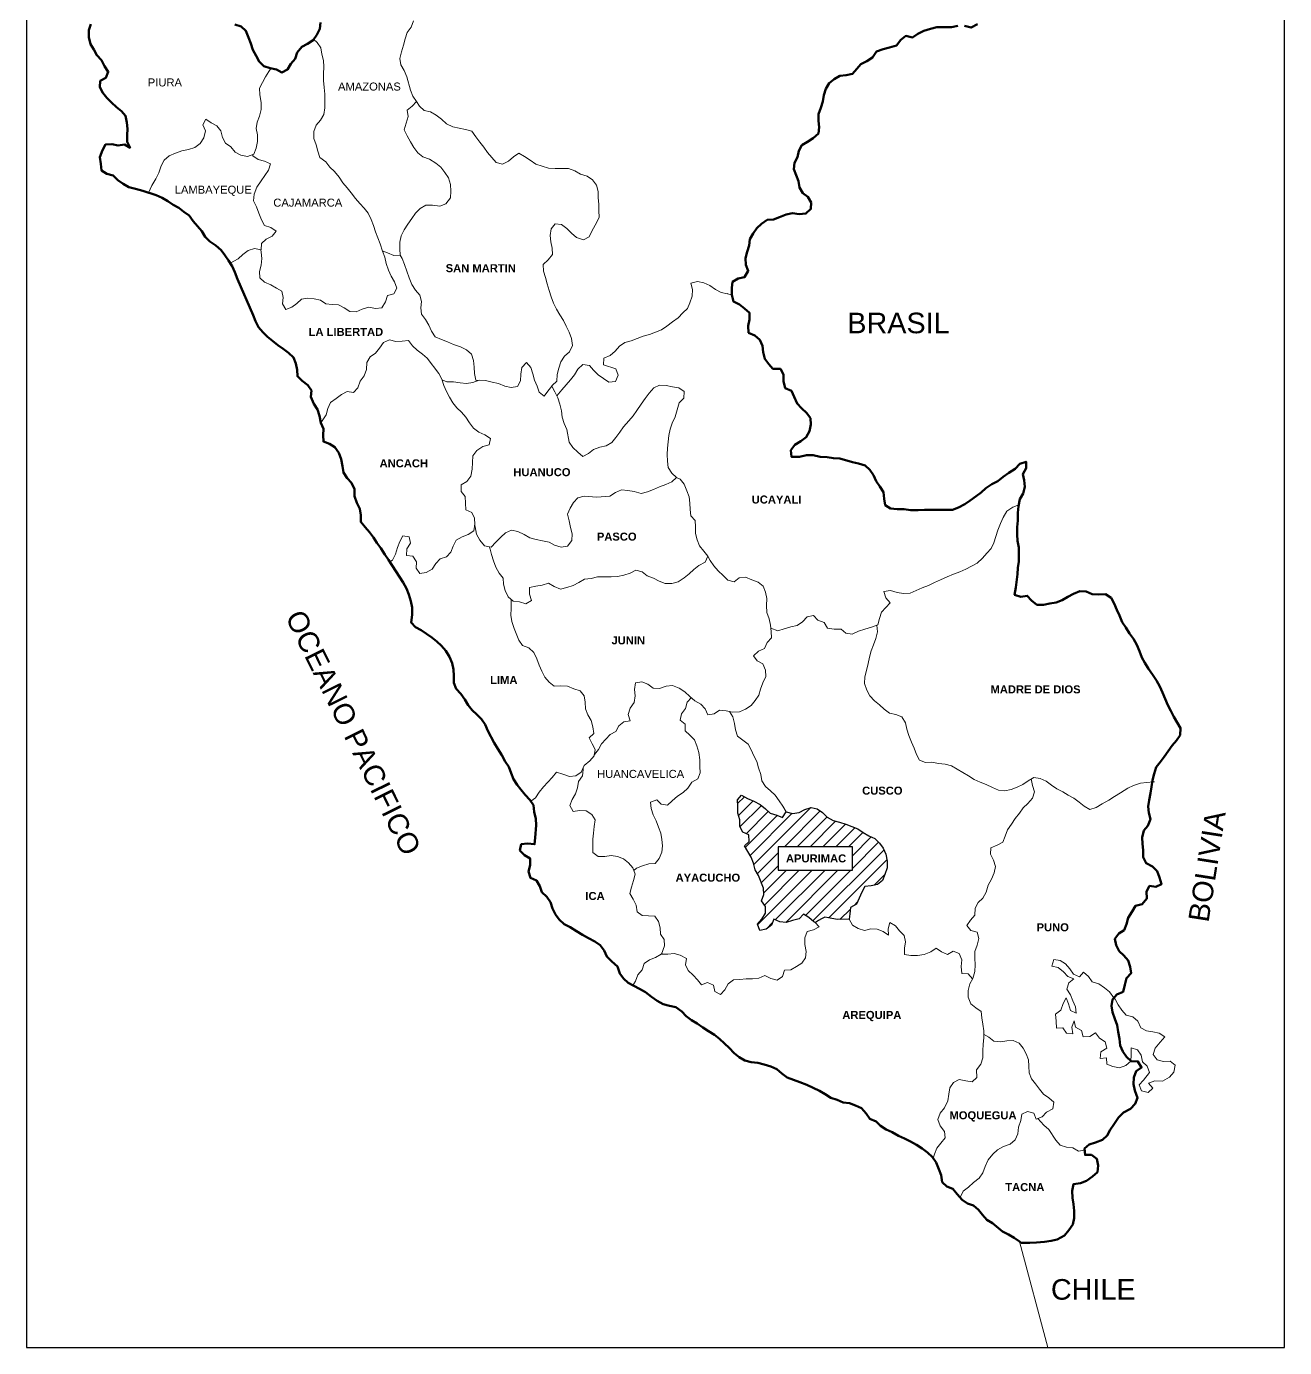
# Model space of a CAD drawing. Header units: metres. Extents: x 772934 to 773467, y 8442002 to 8442594.
# Drawn here: x 773276.12 to 773296.81, y 8442390.11 to 8442411.84 of the extents above; entities that cross this region are included whole.
import ezdxf

# ---------------------------------------------------------------- set-up
doc = ezdxf.new("R2010")
doc.units = ezdxf.units.M
for name, color, linetype, lineweight in [('COORDENADAS', 251, 'Continuous', 13), ('Marco', 124, 'Continuous', 20), ('Red vías Vecinales', 106, 'Continuous', 40), ('Ríos', 4, 'Continuous', 5)]:
    doc.layers.add(name, color=color, linetype=linetype, lineweight=lineweight)
doc.layers.add('Texto vias Nacionales', color=160, linetype='Continuous')
doc.styles.get("Standard").update_dxf_attribs({"font": 'simplex.shx'})

msp = doc.modelspace()

# ---------------------------------------------------------------- hatches: boundary and pattern name
at = {"true_color": 0xe60000}
h = msp.add_hatch(dxfattribs=at)
h.set_pattern_fill('LINE', color=1, scale=0.047025, angle=45, style=0)
h.set_pattern_definition([(45, (67970.81356, 446398.0568), (-0.1055741360233, 0.1055741360233), [])])
h.paths.add_polyline_path([(773289.65, 8442397.157), (773289.456, 8442397.15), (773289.314, 8442397.179), (773289.249, 8442397.189), (773289.197, 8442397.161), (773289.15, 8442397.135), (773289.117, 8442397.113), (773289.094, 8442397.104), (773289.068, 8442397.114), (773288.991, 8442397.185), (773288.899, 8442397.241), (773288.827, 8442397.164), (773288.717, 8442397.138), (773288.613, 8442397.105), (773288.509, 8442397.112), (773288.411, 8442397.156), (773288.372, 8442397.058), (773288.284, 8442396.993), (773288.18, 8442396.971), (773288.142, 8442397.075), (773288.214, 8442397.157), (773288.275, 8442397.255), (773288.276, 8442397.365), (773288.21, 8442397.458), (773288.249, 8442397.562), (773288.244, 8442397.666), (773288.158, 8442397.874), (773288.104, 8442397.968), (773288.077, 8442398.077), (773288.04, 8442398.176), (773287.931, 8442398.363), (773288.008, 8442398.433), (773288.003, 8442398.543), (773287.905, 8442398.587), (773287.851, 8442398.681), (773287.852, 8442398.79), (773287.82, 8442398.9), (773287.82, 8442399.015), (773287.815, 8442399.119), (773287.881, 8442399.2), (773287.98, 8442399.14), (773288.083, 8442399.101), (773288.187, 8442399.045), (773288.274, 8442398.974), (773288.35, 8442398.902), (773288.46, 8442398.869), (773288.558, 8442398.83), (773288.613, 8442398.922), (773288.717, 8442398.894), (773288.827, 8442398.91), (773288.92, 8442398.964), (773289.024, 8442398.997), (773289.128, 8442398.974), (773289.215, 8442398.913), (773289.291, 8442398.836), (773289.389, 8442398.781), (773289.493, 8442398.753), (773289.597, 8442398.72), (773289.794, 8442398.642), (773289.881, 8442398.581), (773289.973, 8442398.531), (773290.072, 8442398.487), (773290.148, 8442398.41), (773290.213, 8442398.327), (773290.256, 8442398.229), (773290.277, 8442398.113), (773290.277, 8442398.004), (773290.238, 8442397.895), (773290.199, 8442397.791), (773290.116, 8442397.726), (773290.012, 8442397.705), (773289.908, 8442397.694), (773289.859, 8442397.602), (773289.77, 8442397.405), (773289.676, 8442397.351), (773289.665, 8442397.247)])
h.paths.add_polyline_path([(773288.483, 8442397.962), (773289.704, 8442397.962), (773289.704, 8442398.35), (773288.483, 8442398.35)], flags=16)

# ---------------------------------------------------------------- linework, layer by layer
at = {"color": 1, "lineweight": 30, "true_color": 0xe60000}
msp.add_lwpolyline([(773289.65, 8442397.157), (773289.65, 8442397.157), (773289.456, 8442397.15), (773289.314, 8442397.179), (773289.249, 8442397.189), (773289.197, 8442397.161), (773289.15, 8442397.135), (773289.117, 8442397.113), (773289.094, 8442397.104), (773289.094, 8442397.104), (773289.068, 8442397.114), (773288.991, 8442397.185), (773288.899, 8442397.241), (773288.827, 8442397.164), (773288.717, 8442397.138), (773288.613, 8442397.105), (773288.509, 8442397.112), (773288.411, 8442397.156), (773288.372, 8442397.058), (773288.284, 8442396.993), (773288.18, 8442396.971), (773288.142, 8442397.075), (773288.214, 8442397.157), (773288.275, 8442397.255), (773288.276, 8442397.365), (773288.21, 8442397.458), (773288.249, 8442397.562), (773288.244, 8442397.666), (773288.158, 8442397.874), (773288.104, 8442397.968), (773288.077, 8442398.077), (773288.04, 8442398.176), (773287.931, 8442398.363), (773288.008, 8442398.433), (773288.003, 8442398.543), (773287.905, 8442398.587), (773287.851, 8442398.681), (773287.852, 8442398.79), (773287.82, 8442398.9), (773287.82, 8442399.015), (773287.815, 8442399.119), (773287.881, 8442399.2), (773287.98, 8442399.14), (773288.083, 8442399.101), (773288.187, 8442399.045), (773288.274, 8442398.974), (773288.35, 8442398.902), (773288.46, 8442398.869), (773288.558, 8442398.83), (773288.613, 8442398.922), (773288.717, 8442398.894), (773288.827, 8442398.91), (773288.92, 8442398.964), (773289.024, 8442398.997), (773289.128, 8442398.974), (773289.215, 8442398.913), (773289.291, 8442398.836), (773289.389, 8442398.781), (773289.493, 8442398.753), (773289.597, 8442398.72), (773289.794, 8442398.642), (773289.881, 8442398.581), (773289.973, 8442398.531), (773290.072, 8442398.487), (773290.148, 8442398.41), (773290.213, 8442398.327), (773290.256, 8442398.229), (773290.277, 8442398.113), (773290.277, 8442398.004), (773290.238, 8442397.895), (773290.199, 8442397.791), (773290.116, 8442397.726), (773290.012, 8442397.705), (773289.908, 8442397.694), (773289.859, 8442397.602), (773289.77, 8442397.405), (773289.676, 8442397.351), (773289.665, 8442397.247)], close=True, dxfattribs=at)
at = {"layer": 'COORDENADAS', "color": 7}
for p, q in [((773280.132, 8442411.133), (773280.148, 8442411.151)), ((773282.586, 8442410.533), (773282.537, 8442410.609)), ((773287.651, 8442407.443), (773287.722, 8442407.43)), ((773286.873, 8442404.394), (773286.813, 8442404.422)), ((773283.746, 8442403.247), (773283.733, 8442403.286)), ((773287.363, 8442403.056), (773287.325, 8442403.127)), ((773289.094, 8442397.104), (773289.16, 8442397.031)), ((773289.65, 8442397.157), (773289.708, 8442397.061)), ((773286.575, 8442396.603), (773286.558, 8442396.581)), ((773286.112, 8442396.092), (773286.094, 8442396.068)), ((773291.053, 8442393.293), (773291.032, 8442393.226))]:
    msp.add_line(p, q, dxfattribs=at)
at = {"layer": 'COORDENADAS', "color": 7, "lineweight": 50}
for p, q in [((773292.496, 8442391.834), (773292.479, 8442391.834)), ((773292.533, 8442391.834), (773292.496, 8442391.834))]:
    msp.add_line(p, q, dxfattribs=at)
for points in [[(773277.181, 8442411.884), (773277.148, 8442411.78), (773277.147, 8442411.665), (773277.174, 8442411.555), (773277.228, 8442411.462), (773277.277, 8442411.369), (773277.353, 8442411.291), (773277.407, 8442411.193), (773277.467, 8442411.099), (773277.428, 8442411.001), (773277.335, 8442410.947), (773277.329, 8442410.843), (773277.377, 8442410.75), (773277.442, 8442410.667), (773277.519, 8442410.59), (773277.6, 8442410.518), (773277.682, 8442410.452), (773277.753, 8442410.375), (773277.774, 8442410.266), (773277.784, 8442410.162), (773277.778, 8442410.058), (773277.777, 8442409.948), (773277.826, 8442409.849), (773277.733, 8442409.899), (773277.629, 8442409.883), (773277.525, 8442409.906), (773277.421, 8442409.901), (773277.372, 8442409.808), (773277.327, 8442409.694), (773277.343, 8442409.584), (773277.353, 8442409.475), (773277.446, 8442409.419), (773277.55, 8442409.391), (773277.626, 8442409.314), (773277.713, 8442409.254), (773277.806, 8442409.198), (773277.915, 8442409.17), (773278.035, 8442409.137), (773278.254, 8442409.07), (773278.352, 8442409.025), (773278.445, 8442408.97), (773278.537, 8442408.909), (773278.63, 8442408.86), (773278.712, 8442408.793), (773278.799, 8442408.733), (773278.864, 8442408.639), (773279.005, 8442408.474), (773279.06, 8442408.381), (773279.136, 8442408.304), (773279.234, 8442408.238), (773279.321, 8442408.166), (773279.386, 8442408.083), (773279.446, 8442407.996), (773279.506, 8442407.902), (773279.549, 8442407.803), (773279.592, 8442407.688), (773279.851, 8442407.096), (773279.889, 8442406.997), (773279.937, 8442406.898), (773280.008, 8442406.816), (773280.084, 8442406.739), (773280.166, 8442406.672), (773280.253, 8442406.601), (773280.346, 8442406.54), (773280.433, 8442406.474), (773280.514, 8442406.397), (773280.552, 8442406.298), (773280.573, 8442406.194), (773280.578, 8442406.09), (773280.654, 8442406.013), (773280.747, 8442405.941), (773280.807, 8442405.853), (773280.801, 8442405.749), (773280.849, 8442405.634), (773280.909, 8442405.541), (773280.941, 8442405.436), (773280.962, 8442405.321), (773281.005, 8442405.223), (773280.999, 8442405.119), (773281.004, 8442405.015), (773281.103, 8442404.976), (773281.195, 8442404.921), (773281.26, 8442404.827), (773281.298, 8442404.723), (773281.319, 8442404.608), (773281.335, 8442404.504), (773281.395, 8442404.41), (773281.465, 8442404.333), (773281.514, 8442404.229), (773281.519, 8442404.114), (773281.556, 8442404.004), (773281.605, 8442403.906), (773281.621, 8442403.802), (773281.62, 8442403.692), (773281.691, 8442403.604), (773281.762, 8442403.522), (773281.827, 8442403.434), (773281.886, 8442403.346), (773281.952, 8442403.263), (773282.017, 8442403.159), (773282.076, 8442403.071), (773282.315, 8442402.698), (773282.374, 8442402.599), (773282.412, 8442402.5), (773282.444, 8442402.39), (773282.466, 8442402.286), (773282.465, 8442402.166), (773282.448, 8442402.04), (773282.518, 8442401.963), (773282.611, 8442401.913), (773282.786, 8442401.792), (773282.873, 8442401.726), (773282.949, 8442401.654), (773283.02, 8442401.571), (773283.079, 8442401.473), (773283.122, 8442401.368), (773283.144, 8442401.264), (773283.148, 8442401.16), (773283.148, 8442401.045), (773283.191, 8442400.947), (773283.267, 8442400.864), (773283.332, 8442400.771), (773283.386, 8442400.677), (773283.452, 8442400.595), (773283.528, 8442400.523), (773283.604, 8442400.446), (773283.664, 8442400.358), (773283.707, 8442400.254), (773283.815, 8442400.056), (773283.875, 8442399.957), (773283.94, 8442399.853), (773283.994, 8442399.754), (773284.053, 8442399.661), (773284.091, 8442399.557), (773284.129, 8442399.458), (773284.189, 8442399.37), (773284.254, 8442399.288), (773284.324, 8442399.205), (773284.401, 8442399.123), (773284.46, 8442399.035), (773284.47, 8442398.925), (773284.497, 8442398.81), (773284.502, 8442398.706), (773284.49, 8442398.498), (773284.478, 8442398.389), (773284.363, 8442398.4), (773284.259, 8442398.39), (773284.237, 8442398.286), (773284.313, 8442398.209), (773284.406, 8442398.154), (773284.405, 8442398.044), (773284.377, 8442397.941), (773284.409, 8442397.836), (773284.508, 8442397.792), (773284.562, 8442397.699), (773284.599, 8442397.6), (773284.681, 8442397.523), (773284.741, 8442397.435), (773284.773, 8442397.331), (773284.822, 8442397.237), (773284.881, 8442397.15), (773284.963, 8442397.078), (773285.061, 8442397.028), (773285.165, 8442396.962), (773285.268, 8442396.901), (773285.367, 8442396.846), (773285.47, 8442396.79), (773285.557, 8442396.73), (773285.623, 8442396.642), (773285.666, 8442396.543), (773285.747, 8442396.46), (773285.84, 8442396.378), (773285.878, 8442396.263), (773285.943, 8442396.18), (773286.019, 8442396.108), (773286.204, 8442396.009), (773286.303, 8442395.954), (773286.401, 8442395.882), (773286.493, 8442395.816), (773286.591, 8442395.76), (773286.695, 8442395.732), (773286.799, 8442395.71), (773286.897, 8442395.638), (773286.973, 8442395.561), (773287.06, 8442395.495), (773287.153, 8442395.44), (773287.246, 8442395.373), (773287.339, 8442395.313), (773287.437, 8442395.257), (773287.518, 8442395.191), (773287.6, 8442395.114), (773287.676, 8442395.042), (773287.763, 8442394.954), (773287.845, 8442394.888), (773287.938, 8442394.833), (773288.041, 8442394.805), (773288.151, 8442394.793), (773288.255, 8442394.765), (773288.364, 8442394.732), (773288.462, 8442394.688), (773288.544, 8442394.616), (773288.631, 8442394.555), (773288.838, 8442394.477), (773288.953, 8442394.433), (773289.062, 8442394.383), (773289.166, 8442394.333), (773289.259, 8442394.278), (773289.351, 8442394.217), (773289.455, 8442394.184), (773289.553, 8442394.139), (773289.657, 8442394.133), (773289.756, 8442394.094), (773289.854, 8442394.05), (773289.93, 8442393.962), (773289.99, 8442393.874), (773290.093, 8442393.83), (773290.169, 8442393.758), (773290.262, 8442393.697), (773290.36, 8442393.653), (773290.464, 8442393.592), (773290.562, 8442393.548), (773290.66, 8442393.498), (773290.759, 8442393.443), (773290.851, 8442393.387), (773290.939, 8442393.321), (773291.02, 8442393.244), (773291.08, 8442393.156), (773291.128, 8442393.046), (773291.166, 8442392.948), (773291.182, 8442392.833), (773291.258, 8442392.761), (773291.356, 8442392.722), (773291.427, 8442392.634), (773291.509, 8442392.541), (773291.596, 8442392.48), (773291.699, 8442392.446), (773291.781, 8442392.375), (773291.846, 8442392.292), (773291.917, 8442392.21), (773292.01, 8442392.155), (773292.173, 8442392.022), (773292.271, 8442391.972), (773292.364, 8442391.917), (773292.451, 8442391.856), (773292.479, 8442391.834)], [(773279.551, 8442411.875), (773279.655, 8442411.841), (773279.731, 8442411.77), (773279.774, 8442411.66), (773279.812, 8442411.561), (773279.844, 8442411.457), (773279.898, 8442411.358), (773279.947, 8442411.265), (773280.023, 8442411.188), (773280.127, 8442411.155), (773280.231, 8442411.138), (773280.323, 8442411.088), (773280.417, 8442411.136), (773280.472, 8442411.229), (773280.538, 8442411.311), (773280.572, 8442411.415), (773280.649, 8442411.507), (773280.742, 8442411.556), (773280.836, 8442411.616), (773280.896, 8442411.708), (773280.946, 8442411.806), (773280.958, 8442411.91)], [(773291.437, 8442411.854), (773291.333, 8442411.832), (773291.092, 8442411.834), (773290.988, 8442411.807), (773290.878, 8442411.769), (773290.78, 8442411.721), (773290.692, 8442411.661), (773290.582, 8442411.689), (773290.5, 8442411.624), (773290.428, 8442411.531), (773290.313, 8442411.499), (773290.209, 8442411.472), (773290.099, 8442411.429), (773290.033, 8442411.331), (773289.94, 8442411.271), (773289.846, 8442411.223), (773289.775, 8442411.147), (773289.709, 8442411.065), (773289.605, 8442411.044), (773289.5, 8442411.033), (773289.407, 8442410.979), (773289.325, 8442410.908), (773289.269, 8442410.816), (773289.236, 8442410.712), (773289.219, 8442410.608), (773289.185, 8442410.504), (773289.146, 8442410.401), (773289.146, 8442410.291), (773289.156, 8442410.187), (773289.145, 8442410.083), (773289.062, 8442410.007), (773288.969, 8442409.947), (773288.875, 8442409.893), (773288.826, 8442409.8), (773288.803, 8442409.691), (773288.753, 8442409.598), (773288.742, 8442409.494), (773288.817, 8442409.297), (773288.833, 8442409.193), (773288.887, 8442409.1), (773288.974, 8442409.039), (773289.028, 8442408.946), (773289.022, 8442408.842), (773288.94, 8442408.765), (773288.83, 8442408.755), (773288.721, 8442408.772), (773288.617, 8442408.751), (773288.507, 8442408.708), (773288.408, 8442408.67), (773288.304, 8442408.66), (773288.211, 8442408.595), (773288.134, 8442408.524), (773288.073, 8442408.437), (773288.018, 8442408.344), (773288.006, 8442408.24), (773287.973, 8442408.136), (773287.945, 8442408.033), (773287.955, 8442407.923), (773287.993, 8442407.824), (773287.932, 8442407.721), (773287.828, 8442407.699), (773287.735, 8442407.645), (773287.723, 8442407.541), (773287.722, 8442407.426), (773287.749, 8442407.317), (773287.847, 8442407.272), (773287.929, 8442407.201), (773288.011, 8442407.135), (773288.01, 8442407.025), (773287.988, 8442406.916), (773287.998, 8442406.806), (773288.101, 8442406.757), (773288.183, 8442406.69), (773288.226, 8442406.592), (773288.237, 8442406.488), (773288.263, 8442406.373), (773288.329, 8442406.29), (773288.399, 8442406.213), (773288.52, 8442406.212), (773288.574, 8442406.119), (773288.573, 8442406.01), (773288.6, 8442405.894), (773288.704, 8442405.85), (773288.747, 8442405.751), (773288.795, 8442405.642), (773288.866, 8442405.564), (773288.953, 8442405.482), (773289.018, 8442405.399), (773289.023, 8442405.295), (773289.001, 8442405.186), (773288.945, 8442405.088), (773288.857, 8442405.023), (773288.758, 8442404.963), (773288.692, 8442404.871), (773288.703, 8442404.766), (773288.834, 8442404.766), (773288.949, 8442404.792), (773289.058, 8442404.792), (773289.173, 8442404.764), (773289.288, 8442404.758), (773289.392, 8442404.74), (773289.496, 8442404.734), (773289.704, 8442404.678), (773289.807, 8442404.656), (773289.917, 8442404.622), (773289.993, 8442404.551), (773290.052, 8442404.463), (773290.096, 8442404.364), (773290.155, 8442404.276), (773290.215, 8442404.183), (773290.225, 8442404.073), (773290.241, 8442403.969), (773290.334, 8442403.914), (773290.443, 8442403.902), (773290.558, 8442403.902), (773290.662, 8442403.885), (773290.788, 8442403.884), (773290.892, 8442403.889), (773291.023, 8442403.894), (773291.352, 8442403.892), (773291.45, 8442403.929), (773291.555, 8442403.983), (773291.643, 8442404.043), (773291.741, 8442404.114), (773291.824, 8442404.179), (773291.901, 8442404.249), (773292, 8442404.315), (773292.099, 8442404.363), (773292.187, 8442404.434), (773292.275, 8442404.499), (773292.379, 8442404.564), (773292.456, 8442404.651), (773292.56, 8442404.683), (773292.565, 8442404.579), (773292.51, 8442404.481), (773292.531, 8442404.377), (773292.541, 8442404.268), (773292.513, 8442404.158), (773292.458, 8442404.066), (773292.435, 8442403.951), (773292.424, 8442403.841), (773292.423, 8442403.716), (773292.417, 8442403.606), (773292.416, 8442403.486), (773292.421, 8442403.382), (773292.442, 8442403.272), (773292.441, 8442403.042), (773292.424, 8442402.938), (773292.418, 8442402.834), (773292.395, 8442402.616), (773292.372, 8442402.495), (773292.476, 8442402.462), (773292.58, 8442402.478), (773292.651, 8442402.401), (773292.738, 8442402.329), (773292.847, 8442402.328), (773292.951, 8442402.35), (773293.055, 8442402.366), (773293.154, 8442402.403), (773293.248, 8442402.463), (773293.341, 8442402.512), (773293.445, 8442402.555), (773293.549, 8442402.549), (773293.647, 8442402.504), (773293.757, 8442402.498), (773293.866, 8442402.503), (773293.959, 8442402.442), (773294.008, 8442402.349), (773294.051, 8442402.245), (773294.099, 8442402.151), (773294.142, 8442402.042), (773294.202, 8442401.954), (773294.262, 8442401.855), (773294.327, 8442401.767), (773294.381, 8442401.668), (773294.424, 8442401.569), (773294.467, 8442401.465), (773294.516, 8442401.372), (773294.576, 8442401.278), (773294.641, 8442401.18), (773294.706, 8442401.086), (773294.76, 8442400.987), (773294.803, 8442400.889), (773294.846, 8442400.784), (773294.895, 8442400.68), (773294.944, 8442400.587), (773294.992, 8442400.488), (773295.101, 8442400.301), (773295.095, 8442400.186), (773295.034, 8442400.099), (773294.962, 8442400.012), (773294.83, 8442399.827), (773294.769, 8442399.74), (773294.703, 8442399.658), (773294.669, 8442399.549), (773294.641, 8442399.445), (773294.624, 8442399.335), (773294.607, 8442399.232), (773294.585, 8442399.117), (773294.568, 8442399.013), (773294.578, 8442398.909), (773294.605, 8442398.805), (773294.566, 8442398.695), (773294.5, 8442398.614), (773294.472, 8442398.499), (773294.477, 8442398.395), (773294.487, 8442398.291), (773294.486, 8442398.176), (773294.535, 8442398.077), (773294.639, 8442398.022), (773294.715, 8442397.945), (773294.758, 8442397.841), (773294.79, 8442397.736), (773294.697, 8442397.688), (773294.593, 8442397.705), (773294.543, 8442397.612), (773294.548, 8442397.497), (773294.471, 8442397.405), (773294.361, 8442397.378), (773294.306, 8442397.285), (773294.239, 8442397.182), (773294.212, 8442397.078), (773294.173, 8442396.979), (773294.085, 8442396.92), (773294.019, 8442396.833), (773294.045, 8442396.728), (773294.094, 8442396.63), (773294.17, 8442396.558), (773294.241, 8442396.476), (773294.273, 8442396.371), (773294.289, 8442396.267), (773294.212, 8442396.186), (773294.184, 8442396.076), (773294.156, 8442395.962), (773294.051, 8442395.918), (773293.985, 8442395.837), (773293.968, 8442395.733), (773293.984, 8442395.629), (773294.022, 8442395.519), (773294.059, 8442395.415), (773294.075, 8442395.305), (773294.096, 8442395.19), (773294.107, 8442395.081), (773294.155, 8442394.982), (773294.215, 8442394.894), (773294.291, 8442394.823), (773294.401, 8442394.816), (773294.46, 8442394.718), (773294.372, 8442394.658), (773294.333, 8442394.554), (773294.327, 8442394.445), (773294.348, 8442394.341), (773294.392, 8442394.22), (773294.353, 8442394.122), (773294.281, 8442394.04), (773294.166, 8442393.975), (773294.083, 8442393.893), (773294.006, 8442393.779), (773293.945, 8442393.692), (773293.895, 8442393.599), (773293.818, 8442393.528), (773293.703, 8442393.485), (773293.599, 8442393.453), (773293.522, 8442393.382), (773293.532, 8442393.278), (773293.636, 8442393.283), (773293.723, 8442393.212), (773293.745, 8442393.107), (773293.733, 8442392.998), (773293.651, 8442392.922), (773293.557, 8442392.851), (773293.458, 8442392.814), (773293.343, 8442392.798), (773293.321, 8442392.689), (773293.326, 8442392.574), (773293.341, 8442392.47), (773293.352, 8442392.36), (773293.351, 8442392.24), (773293.328, 8442392.136), (773293.262, 8442392.043), (773293.191, 8442391.951), (773293.075, 8442391.886), (773292.971, 8442391.864), (773292.862, 8442391.849), (773292.73, 8442391.838), (773292.621, 8442391.834), (773292.533, 8442391.834)], [(773291.76, 8442411.879), (773291.656, 8442411.825), (773291.547, 8442411.853)]]:
    msp.add_lwpolyline(points, dxfattribs=at)
at = {"layer": 'COORDENADAS', "color": 7}
for points in [[(773282.485, 8442411.934), (773282.446, 8442411.83), (773282.385, 8442411.743), (773282.352, 8442411.639), (773282.324, 8442411.536), (773282.29, 8442411.426), (773282.262, 8442411.317), (773282.278, 8442411.213), (773282.332, 8442411.12), (773282.375, 8442411.015), (773282.44, 8442410.796), (773282.477, 8442410.697), (773282.537, 8442410.609), (773282.465, 8442410.533), (773282.383, 8442410.468), (773282.399, 8442410.364), (773282.332, 8442410.145), (773282.38, 8442410.047), (773282.44, 8442409.948), (773282.494, 8442409.854), (773282.559, 8442409.767), (773282.641, 8442409.7), (773282.75, 8442409.661), (773282.854, 8442409.595), (773282.935, 8442409.529), (773283.001, 8442409.441), (773283.06, 8442409.353), (773283.098, 8442409.243), (773283.103, 8442409.134), (773283.097, 8442409.025), (773283.019, 8442408.927), (773282.921, 8442408.889), (773282.8, 8442408.906), (773282.691, 8442408.901), (773282.598, 8442408.847), (773282.521, 8442408.771), (773282.46, 8442408.684), (773282.394, 8442408.591), (773282.333, 8442408.498), (773282.283, 8442408.4), (773282.261, 8442408.296), (773282.26, 8442408.187), (773282.265, 8442408.083), (773282.161, 8442408.078), (773282.057, 8442408.117), (773281.972, 8442408.155)], [(773280.846, 8442411.631), (773280.901, 8442411.582), (773280.961, 8442411.494), (773280.982, 8442411.39), (773281.009, 8442411.286), (773281.014, 8442411.182), (773281.007, 8442411.067), (773281.007, 8442410.952), (773281.017, 8442410.837), (773281.027, 8442410.728), (773281.027, 8442410.613), (773281.031, 8442410.503), (773281.014, 8442410.394), (773280.959, 8442410.301), (773280.887, 8442410.22), (773280.848, 8442410.116), (773280.848, 8442410.001), (773280.885, 8442409.897), (773280.912, 8442409.793), (773280.944, 8442409.689), (773281.043, 8442409.617), (773281.113, 8442409.529), (773281.189, 8442409.457), (773281.265, 8442409.364), (773281.325, 8442409.27), (773281.396, 8442409.188), (773281.461, 8442409.105), (773281.531, 8442409.012), (773281.602, 8442408.929), (773281.678, 8442408.852), (773281.743, 8442408.77), (773281.792, 8442408.666), (773281.83, 8442408.567), (773281.862, 8442408.463), (773281.937, 8442408.265), (773281.975, 8442408.145), (773282.013, 8442408.046), (773282.04, 8442407.942), (773282.077, 8442407.832), (773282.12, 8442407.733), (773282.175, 8442407.64), (773282.212, 8442407.536), (773282.162, 8442407.443), (773282.058, 8442407.416), (773282.025, 8442407.313), (773281.964, 8442407.214), (773281.86, 8442407.204), (773281.751, 8442407.227), (773281.641, 8442407.194), (773281.542, 8442407.151), (773281.438, 8442407.157), (773281.346, 8442407.213), (773281.253, 8442407.262), (773281.149, 8442407.269), (773281.045, 8442407.28), (773280.958, 8442407.341), (773280.854, 8442407.363), (773280.75, 8442407.375), (773280.646, 8442407.359), (773280.569, 8442407.288), (773280.487, 8442407.223), (773280.388, 8442407.185), (773280.334, 8442407.279), (773280.345, 8442407.383), (773280.324, 8442407.487), (773280.231, 8442407.537), (773280.138, 8442407.592), (773280.035, 8442407.636), (773279.959, 8442407.708), (773279.954, 8442407.812), (773279.982, 8442407.916), (773279.993, 8442408.025), (773279.983, 8442408.129), (773279.978, 8442408.167)], [(773278.126, 8442409.109), (773278.184, 8442409.229), (773278.25, 8442409.338), (773278.3, 8442409.436), (773278.339, 8442409.551), (773278.389, 8442409.644), (773278.471, 8442409.714), (773278.575, 8442409.757), (773278.679, 8442409.795), (773278.784, 8442409.822), (773278.888, 8442409.854), (773278.981, 8442409.919), (773279.036, 8442410.012), (773279.065, 8442410.127), (773279.021, 8442410.225), (773279.071, 8442410.318), (773279.158, 8442410.257), (773279.251, 8442410.208), (773279.316, 8442410.125), (773279.348, 8442410.015), (773279.397, 8442409.922), (773279.484, 8442409.861), (773279.555, 8442409.773), (773279.648, 8442409.724), (773279.757, 8442409.707), (773279.861, 8442409.744), (773279.9, 8442409.843), (773279.923, 8442409.952), (773279.923, 8442410.061), (773279.902, 8442410.165), (773279.914, 8442410.269), (773279.952, 8442410.368), (773279.98, 8442410.477), (773279.981, 8442410.592), (773279.96, 8442410.718), (773279.955, 8442410.827), (773280.055, 8442411.013), (773280.11, 8442411.105), (773280.132, 8442411.133)], [(773282.586, 8442410.533), (773282.662, 8442410.461), (773282.766, 8442410.438), (773282.858, 8442410.383), (773282.946, 8442410.317), (773283.027, 8442410.24), (773283.136, 8442410.195), (773283.344, 8442410.15), (773283.448, 8442410.122), (773283.513, 8442410.029), (773283.578, 8442409.941), (773283.643, 8442409.859), (773283.703, 8442409.771), (773283.844, 8442409.606), (773283.948, 8442409.578), (773284.047, 8442409.626), (773284.13, 8442409.697), (773284.217, 8442409.757), (773284.31, 8442409.707), (773284.403, 8442409.646), (773284.501, 8442409.58), (773284.708, 8442409.513), (773284.818, 8442409.507), (773285.037, 8442409.506), (773285.141, 8442409.467), (773285.233, 8442409.411), (773285.343, 8442409.383), (773285.43, 8442409.323), (773285.495, 8442409.235), (773285.522, 8442409.131), (773285.526, 8442409.027), (773285.537, 8442408.922), (773285.536, 8442408.813), (773285.541, 8442408.709), (773285.497, 8442408.611), (773285.425, 8442408.485), (773285.375, 8442408.382), (773285.282, 8442408.333), (773285.167, 8442408.372), (773285.085, 8442408.444), (773285.009, 8442408.521), (773284.922, 8442408.587), (773284.818, 8442408.598), (773284.752, 8442408.517), (773284.735, 8442408.407), (773284.745, 8442408.298), (773284.766, 8442408.194), (773284.771, 8442408.09), (773284.7, 8442408.003), (773284.617, 8442407.926), (773284.627, 8442407.817), (773284.659, 8442407.713), (773284.686, 8442407.609), (773284.718, 8442407.499), (773284.751, 8442407.395), (773284.788, 8442407.291), (773284.837, 8442407.192), (773284.891, 8442407.099), (773284.951, 8442407.005), (773285, 8442406.912), (773285.048, 8442406.813), (773285.086, 8442406.709), (773285.102, 8442406.594), (773285.052, 8442406.49), (773284.969, 8442406.419), (773284.908, 8442406.327), (773284.875, 8442406.223), (773284.847, 8442406.119), (773284.846, 8442406.01), (773284.769, 8442405.939), (773284.755, 8442405.918)], [(773279.474, 8442407.951), (773279.605, 8442408.022), (773279.682, 8442408.093), (773279.77, 8442408.158), (773279.874, 8442408.19), (773279.983, 8442408.167), (773279.989, 8442408.271), (773280.066, 8442408.342), (773280.16, 8442408.391), (773280.226, 8442408.478), (773280.139, 8442408.539), (773280.035, 8442408.567), (773279.986, 8442408.66), (773279.943, 8442408.77), (773279.905, 8442408.879), (773279.857, 8442408.973), (773279.868, 8442409.082), (773279.913, 8442409.202), (773279.979, 8442409.306), (773280.1, 8442409.48), (773280.134, 8442409.584), (773280.036, 8442409.628), (773279.932, 8442409.656), (773279.845, 8442409.717), (773279.845, 8442409.739)], [(773282.303, 8442408.028), (773282.265, 8442408.083), (773282.161, 8442408.078)], [(773283.549, 8442406.017), (773283.511, 8442406.023), (773283.49, 8442406.133), (773283.485, 8442406.237), (773283.475, 8442406.346), (773283.443, 8442406.45), (773283.361, 8442406.522), (773283.257, 8442406.572), (773283.143, 8442406.611), (773283.044, 8442406.655), (773282.946, 8442406.694), (773282.842, 8442406.739), (773282.783, 8442406.832), (773282.739, 8442406.931), (773282.685, 8442407.024), (773282.62, 8442407.112), (773282.61, 8442407.216), (773282.621, 8442407.32), (773282.589, 8442407.424), (773282.519, 8442407.507), (773282.459, 8442407.6), (773282.416, 8442407.71), (773282.34, 8442407.929), (773282.303, 8442408.028)], [(773284.846, 8442405.766), (773284.928, 8442405.867), (773285.071, 8442406.03), (773285.137, 8442406.112), (773285.187, 8442406.205), (773285.269, 8442406.281), (773285.379, 8442406.264), (773285.449, 8442406.187), (773285.526, 8442406.115), (773285.7, 8442405.994), (773285.81, 8442406.004), (773285.854, 8442406.108), (773285.816, 8442406.212), (773285.609, 8442406.279), (773285.615, 8442406.388), (773285.719, 8442406.431), (773285.802, 8442406.502), (773285.873, 8442406.584), (773285.961, 8442406.643), (773286.065, 8442406.67), (773286.263, 8442406.746), (773286.367, 8442406.778), (773286.564, 8442406.853), (773286.652, 8442406.913), (773286.746, 8442406.984), (773286.839, 8442407.049), (773286.916, 8442407.13), (773286.993, 8442407.201), (773287.032, 8442407.299), (773287.071, 8442407.408), (773287.077, 8442407.518), (773287.05, 8442407.622), (773287.155, 8442407.649), (773287.264, 8442407.626), (773287.362, 8442407.582), (773287.455, 8442407.516), (773287.548, 8442407.466), (773287.651, 8442407.443), (773287.657, 8442407.449)], [(773280.962, 8442405.321), (773281.051, 8442405.452), (773281.079, 8442405.556), (773281.123, 8442405.66), (773281.216, 8442405.725), (773281.304, 8442405.79), (773281.398, 8442405.839), (773281.502, 8442405.822), (773281.573, 8442405.898), (773281.607, 8442406.007), (773281.678, 8442406.094), (773281.712, 8442406.198), (773281.718, 8442406.313), (773281.773, 8442406.411), (773281.861, 8442406.471), (773281.927, 8442406.552), (773281.994, 8442406.645), (773282.092, 8442406.688), (773282.196, 8442406.66), (773282.3, 8442406.665), (773282.404, 8442406.675), (773282.469, 8442406.588), (773282.545, 8442406.516), (773282.633, 8442406.455), (773282.709, 8442406.384), (773282.904, 8442406.136), (773282.953, 8442406.043), (773282.985, 8442405.939), (773283.029, 8442405.84), (773283.077, 8442405.747), (773283.131, 8442405.653), (773283.202, 8442405.571), (773283.278, 8442405.499), (773283.349, 8442405.417), (773283.409, 8442405.323), (773283.474, 8442405.235), (773283.561, 8442405.169), (773283.659, 8442405.125), (773283.752, 8442405.064), (773283.729, 8442404.96), (773283.625, 8442404.933), (773283.526, 8442404.868), (773283.46, 8442404.781), (773283.459, 8442404.672), (773283.453, 8442404.562), (773283.431, 8442404.448), (773283.364, 8442404.36), (773283.271, 8442404.301), (773283.27, 8442404.191), (773283.336, 8442404.109), (773283.345, 8442403.89), (773283.444, 8442403.845), (773283.492, 8442403.752), (773283.497, 8442403.648), (773283.48, 8442403.544), (773283.387, 8442403.485), (773283.288, 8442403.447), (773283.189, 8442403.393), (773283.139, 8442403.295), (773283.1, 8442403.196), (773283.029, 8442403.12), (773282.925, 8442403.088), (773282.853, 8442403.006), (773282.792, 8442402.914), (773282.693, 8442402.859), (773282.589, 8442402.844), (773282.53, 8442402.932), (773282.536, 8442403.035), (773282.476, 8442403.129), (773282.372, 8442403.14), (773282.378, 8442403.25), (773282.439, 8442403.343), (773282.418, 8442403.447), (773282.314, 8442403.464), (773282.264, 8442403.371), (773282.225, 8442403.273), (773282.192, 8442403.163), (773282.142, 8442403.065), (773282.099, 8442403.036)], [(773282.957, 8442406.029), (773283.035, 8442405.999), (773283.144, 8442405.998), (773283.254, 8442405.981), (773283.358, 8442405.969), (773283.462, 8442405.985), (773283.566, 8442406.023), (773283.67, 8442406.017), (773283.779, 8442405.994), (773283.883, 8442405.972), (773283.987, 8442405.927), (773284.091, 8442405.905), (773284.195, 8442405.921), (773284.244, 8442406.013), (773284.251, 8442406.123), (773284.268, 8442406.232), (773284.345, 8442406.314), (773284.415, 8442406.231), (773284.448, 8442406.127), (773284.474, 8442406.023), (773284.518, 8442405.924), (773284.555, 8442405.825), (773284.637, 8442405.759), (773284.698, 8442405.846), (773284.764, 8442405.928), (773284.813, 8442405.835), (773284.861, 8442405.736), (773284.893, 8442405.632), (773284.92, 8442405.522), (773284.93, 8442405.418), (773284.963, 8442405.314), (773285.006, 8442405.215), (773285.048, 8442405.007), (773285.108, 8442404.919), (773285.19, 8442404.842), (773285.271, 8442404.77), (773285.365, 8442404.819), (773285.447, 8442404.884), (773285.551, 8442404.922), (773285.655, 8442404.943), (773285.749, 8442404.997), (773285.815, 8442405.079), (773285.881, 8442405.172), (773285.942, 8442405.259), (773286.03, 8442405.357), (773286.102, 8442405.439), (773286.162, 8442405.526), (773286.229, 8442405.629), (773286.295, 8442405.722), (773286.361, 8442405.809), (773286.438, 8442405.896), (773286.532, 8442405.945), (773286.641, 8442405.939), (773286.745, 8442405.916), (773286.849, 8442405.899), (773286.936, 8442405.839), (773286.93, 8442405.729), (773286.858, 8442405.653), (773286.791, 8442405.424), (773286.741, 8442405.32), (773286.708, 8442405.216), (773286.685, 8442405.112), (773286.662, 8442404.904), (773286.656, 8442404.801), (773286.666, 8442404.691), (773286.677, 8442404.587), (773286.736, 8442404.494), (773286.813, 8442404.422), (773286.735, 8442404.351), (773286.637, 8442404.308), (773286.533, 8442404.27), (773286.434, 8442404.227), (773286.335, 8442404.19), (773286.231, 8442404.163), (773286.116, 8442404.191), (773286.012, 8442404.208), (773285.908, 8442404.219), (773285.81, 8442404.176), (773285.716, 8442404.117), (773285.503, 8442404.101), (773285.503, 8442404.101), (773285.295, 8442404.114), (773285.191, 8442404.087), (773285.119, 8442404.011), (773285.064, 8442403.918), (773285.019, 8442403.82), (773285.046, 8442403.71), (773285.067, 8442403.601), (773285.094, 8442403.496), (773285.093, 8442403.387), (773285.022, 8442403.294), (773284.918, 8442403.279), (773284.808, 8442403.312), (773284.716, 8442403.362), (773284.606, 8442403.379), (773284.503, 8442403.401), (773284.399, 8442403.429), (773284.306, 8442403.485), (773284.202, 8442403.535), (773284.098, 8442403.557), (773284, 8442403.514), (773283.923, 8442403.443), (773283.84, 8442403.362), (773283.763, 8442403.28), (773283.654, 8442403.302), (773283.578, 8442403.39), (773283.523, 8442403.489), (773283.502, 8442403.61), (773283.492, 8442403.637)], [(773284.638, 8442405.761), (773284.633, 8442405.762)], [(773286.873, 8442404.394), (773286.938, 8442404.312), (773286.981, 8442404.202), (773287.019, 8442404.103), (773287.034, 8442403.999), (773287.039, 8442403.895), (773287.05, 8442403.791), (773287.12, 8442403.714), (773287.125, 8442403.61), (773287.124, 8442403.501), (773287.151, 8442403.397), (773287.189, 8442403.298), (773287.26, 8442403.21), (773287.325, 8442403.127), (773287.286, 8442403.029), (773287.182, 8442402.975), (773287.099, 8442402.91), (773287.022, 8442402.839), (773286.94, 8442402.774), (773286.841, 8442402.709), (773286.737, 8442402.682), (773286.627, 8442402.677), (773286.529, 8442402.716), (773286.436, 8442402.766), (773286.327, 8442402.805), (773286.245, 8442402.871), (773286.141, 8442402.899), (773286.048, 8442402.85), (773285.944, 8442402.818), (773285.84, 8442402.797), (773285.736, 8442402.787), (773285.511, 8442402.788), (773285.407, 8442402.761), (773285.298, 8442402.751), (773285.204, 8442402.697), (773285.111, 8442402.648), (773285.007, 8442402.616), (773284.903, 8442402.589), (773284.799, 8442402.628), (773284.706, 8442402.683), (773284.602, 8442402.651), (773284.498, 8442402.635), (773284.394, 8442402.614), (773284.393, 8442402.505), (773284.425, 8442402.4), (773284.332, 8442402.346), (773284.228, 8442402.38), (773284.124, 8442402.391), (773284.043, 8442402.463), (773283.994, 8442402.562), (773283.967, 8442402.666), (773283.962, 8442402.77), (773283.897, 8442402.852), (773283.843, 8442402.951), (773283.8, 8442403.05), (773283.768, 8442403.154), (773283.746, 8442403.247)], [(773288.363, 8442401.946), (773288.478, 8442401.9), (773288.582, 8442401.932), (773288.691, 8442401.965), (773288.796, 8442401.991), (773288.883, 8442402.051), (773288.961, 8442402.133), (773289.065, 8442402.154), (773289.135, 8442402.077), (773289.239, 8442402.038), (773289.293, 8442401.945), (773289.403, 8442401.928), (773289.518, 8442401.927), (773289.599, 8442401.861), (773289.703, 8442401.844), (773289.807, 8442401.898), (773289.912, 8442401.93), (773290.021, 8442401.962), (773290.125, 8442402), (773290.148, 8442402.104), (773290.181, 8442402.207), (773290.325, 8442402.36), (773290.254, 8442402.442), (773290.222, 8442402.547), (773290.331, 8442402.562), (773290.441, 8442402.534), (773290.544, 8442402.517), (773290.654, 8442402.522), (773290.851, 8442402.608), (773290.956, 8442402.646), (773291.054, 8442402.695), (773291.153, 8442402.738), (773291.263, 8442402.787), (773291.367, 8442402.835), (773291.471, 8442402.873), (773291.57, 8442402.916), (773291.757, 8442403.014), (773291.845, 8442403.095), (773291.916, 8442403.177), (773291.988, 8442403.253), (773292.032, 8442403.351), (773292.099, 8442403.559), (773292.138, 8442403.668), (773292.183, 8442403.766), (773292.243, 8442403.87), (773292.342, 8442403.935), (773292.44, 8442403.975)], [(773287.363, 8442403.056), (773287.428, 8442402.968), (773287.498, 8442402.886), (773287.58, 8442402.809), (773287.656, 8442402.737), (773287.76, 8442402.709), (773287.843, 8442402.774), (773287.947, 8442402.784), (773288.05, 8442402.74), (773288.154, 8442402.701), (773288.236, 8442402.635), (773288.273, 8442402.536), (773288.295, 8442402.432), (773288.294, 8442402.317), (773288.299, 8442402.202), (773288.336, 8442402.098), (773288.358, 8442401.994), (773288.368, 8442401.89), (773288.373, 8442401.786), (773288.301, 8442401.71), (773288.257, 8442401.611), (773288.158, 8442401.568), (773288.076, 8442401.492), (773288.141, 8442401.41), (773288.234, 8442401.36), (773288.277, 8442401.256), (773288.282, 8442401.152), (773288.232, 8442401.048), (773288.193, 8442400.944), (773288.165, 8442400.84), (773288.104, 8442400.753), (773288.038, 8442400.672), (773287.945, 8442400.612), (773287.846, 8442400.569), (773287.731, 8442400.564), (773287.627, 8442400.586), (773287.518, 8442400.598), (773287.43, 8442400.533), (773287.326, 8442400.517), (773287.282, 8442400.616), (773287.212, 8442400.693), (773287.114, 8442400.748), (773287.032, 8442400.82), (773286.95, 8442400.897), (773286.858, 8442400.958), (773286.748, 8442401.002), (773286.644, 8442400.992), (773286.535, 8442400.954), (773286.431, 8442400.96), (773286.338, 8442401.021), (773286.24, 8442401.06), (773286.136, 8442401.044), (773286.119, 8442400.935), (773286.134, 8442400.831), (773286.117, 8442400.721), (773286.051, 8442400.629), (773286.018, 8442400.525), (773286.05, 8442400.421), (773285.946, 8442400.405), (773285.863, 8442400.34), (773285.814, 8442400.247), (773285.72, 8442400.193), (773285.577, 8442400.04), (773285.527, 8442399.948), (773285.461, 8442399.866), (773285.459, 8442399.863)], [(773284.092, 8442402.42), (773284.091, 8442402.266), (773284.085, 8442402.156), (773284.106, 8442402.052), (773284.144, 8442401.942), (773284.219, 8442401.745), (773284.279, 8442401.657), (773284.383, 8442401.624), (773284.464, 8442401.546), (773284.513, 8442401.442), (773284.556, 8442401.338), (773284.599, 8442401.239), (773284.648, 8442401.14), (773284.718, 8442401.058), (773284.8, 8442400.992), (773284.91, 8442400.997), (773285.019, 8442400.99), (773285.123, 8442400.946), (773285.227, 8442400.913), (773285.292, 8442400.83), (773285.308, 8442400.726), (773285.318, 8442400.617), (773285.356, 8442400.518), (773285.41, 8442400.424), (773285.436, 8442400.32), (773285.452, 8442400.211), (773285.375, 8442400.14), (773285.424, 8442400.041), (773285.473, 8442399.948), (773285.456, 8442399.844), (773285.384, 8442399.762), (773285.296, 8442399.686), (773285.246, 8442399.577), (773285.158, 8442399.518), (773285.054, 8442399.507), (773284.945, 8442399.541), (773284.841, 8442399.574), (773284.769, 8442399.487), (773284.626, 8442399.335), (773284.554, 8442399.247), (773284.494, 8442399.155), (773284.415, 8442399.101)], [(773290.104, 8442401.992), (773290.119, 8442401.885), (773290.091, 8442401.776), (773290.052, 8442401.672), (773290.013, 8442401.574), (773289.985, 8442401.47), (773289.963, 8442401.366), (773289.935, 8442401.246), (773289.907, 8442401.142), (773289.906, 8442401.033), (773289.944, 8442400.923), (773289.993, 8442400.83), (773290.069, 8442400.752), (773290.15, 8442400.686), (773290.227, 8442400.615), (773290.314, 8442400.549), (773290.418, 8442400.526), (773290.516, 8442400.487), (773290.576, 8442400.388), (773290.602, 8442400.284), (773290.635, 8442400.18), (773290.678, 8442400.07), (773290.721, 8442399.972), (773290.759, 8442399.867), (773290.807, 8442399.774), (773290.905, 8442399.735), (773291.009, 8442399.74), (773291.119, 8442399.717), (773291.228, 8442399.706), (773291.337, 8442399.678), (773291.43, 8442399.623), (773291.523, 8442399.573), (773291.616, 8442399.517), (773291.708, 8442399.457), (773291.807, 8442399.412), (773291.905, 8442399.373), (773292.008, 8442399.324), (773292.107, 8442399.279), (773292.211, 8442399.268), (773292.315, 8442399.289), (773292.413, 8442399.327), (773292.507, 8442399.375), (773292.595, 8442399.435), (773292.688, 8442399.489), (773292.792, 8442399.472), (773292.89, 8442399.428), (773292.977, 8442399.362), (773293.065, 8442399.301), (773293.163, 8442399.251), (773293.255, 8442399.196), (773293.348, 8442399.146), (773293.435, 8442399.085), (773293.517, 8442399.014), (773293.61, 8442398.964), (773293.714, 8442398.996), (773293.813, 8442399.056), (773293.923, 8442399.115), (773294.016, 8442399.175), (773294.115, 8442399.234), (773294.236, 8442399.31), (773294.329, 8442399.359), (773294.444, 8442399.397), (773294.652, 8442399.417), (773294.674, 8442399.417)], [(773287.059, 8442400.803), (773286.988, 8442400.727), (773286.96, 8442400.623), (773286.893, 8442400.536), (773286.871, 8442400.432), (773286.953, 8442400.366), (773286.952, 8442400.257), (773287.034, 8442400.185), (773287.11, 8442400.108), (773287.148, 8442400.009), (773287.18, 8442399.9), (773287.195, 8442399.779), (773287.195, 8442399.67), (773287.2, 8442399.566), (773287.161, 8442399.467), (773287.062, 8442399.413), (773287.001, 8442399.315), (773286.919, 8442399.244), (773286.831, 8442399.179), (773286.743, 8442399.103), (773286.666, 8442399.032), (773286.562, 8442399.049), (773286.486, 8442399.121), (773286.387, 8442399.083), (773286.397, 8442398.979), (773286.429, 8442398.875), (773286.478, 8442398.776), (773286.516, 8442398.672), (773286.553, 8442398.573), (773286.569, 8442398.469), (773286.58, 8442398.365), (773286.573, 8442398.261), (773286.529, 8442398.158), (773286.463, 8442398.076), (773286.359, 8442398.066), (773286.255, 8442398.033), (773286.156, 8442397.996), (773286.112, 8442397.958)], [(773287.683, 8442400.574), (773287.736, 8442400.487), (773287.768, 8442400.378), (773287.784, 8442400.274), (773287.816, 8442400.169), (773287.99, 8442400.037), (773288.039, 8442399.944), (773288.082, 8442399.845), (773288.131, 8442399.752), (773288.163, 8442399.647), (773288.201, 8442399.538), (773288.217, 8442399.434), (773288.276, 8442399.34), (773288.358, 8442399.269), (773288.434, 8442399.197), (773288.499, 8442399.104), (773288.559, 8442399.016), (773288.613, 8442398.922)], [(773286.567, 8442396.581), (773286.614, 8442396.718), (773286.609, 8442396.822), (773286.549, 8442396.91), (773286.544, 8442397.014), (773286.517, 8442397.118), (773286.458, 8442397.206), (773286.25, 8442397.218), (773286.163, 8442397.279), (773286.147, 8442397.388), (773286.098, 8442397.487), (773286.044, 8442397.58), (773286.072, 8442397.684), (773286.106, 8442397.794), (773286.133, 8442397.897), (773286.096, 8442398.002), (773286.025, 8442398.084), (773285.943, 8442398.15), (773285.84, 8442398.189), (773285.736, 8442398.206), (773285.632, 8442398.19), (773285.522, 8442398.191), (773285.435, 8442398.252), (773285.436, 8442398.471), (773285.448, 8442398.575), (773285.46, 8442398.684), (773285.477, 8442398.793), (773285.417, 8442398.881), (773285.324, 8442398.942), (773285.215, 8442398.943), (773285.111, 8442398.927), (773285.057, 8442399.026), (773285.096, 8442399.124), (773285.151, 8442399.217), (773285.184, 8442399.32), (773285.201, 8442399.424), (773285.268, 8442399.517), (773285.279, 8442399.621), (773285.279, 8442399.65)], [(773291.053, 8442393.293), (773291.092, 8442393.391), (773291.158, 8442393.473), (773291.23, 8442393.56), (773291.22, 8442393.664), (773291.149, 8442393.758), (773291.111, 8442393.862), (773291.15, 8442393.966), (773291.222, 8442394.053), (773291.272, 8442394.167), (773291.289, 8442394.277), (773291.306, 8442394.381), (773291.367, 8442394.473), (773291.46, 8442394.522), (773291.569, 8442394.499), (773291.673, 8442394.482), (773291.75, 8442394.553), (773291.746, 8442394.679), (773291.817, 8442394.772), (773291.851, 8442394.875), (773291.851, 8442394.99), (773291.858, 8442395.1), (773291.869, 8442395.204), (773291.864, 8442395.319), (773291.849, 8442395.428), (773291.833, 8442395.532), (773291.822, 8442395.636), (773291.735, 8442395.697), (773291.654, 8442395.763), (773291.61, 8442395.873), (773291.611, 8442395.982), (773291.634, 8442396.092), (773291.683, 8442396.184), (773291.717, 8442396.294), (773291.723, 8442396.408), (773291.718, 8442396.518), (773291.719, 8442396.627), (773291.758, 8442396.731), (773291.786, 8442396.84), (773291.759, 8442396.945), (773291.655, 8442396.972), (773291.585, 8442397.055), (773291.645, 8442397.142), (773291.717, 8442397.224), (773291.723, 8442397.339), (773291.773, 8442397.431), (773291.85, 8442397.502), (773291.905, 8442397.6), (773291.939, 8442397.715), (773291.994, 8442397.813), (773292.038, 8442397.922), (773292.056, 8442398.026), (773292.023, 8442398.13), (773291.975, 8442398.229), (773291.981, 8442398.333), (773292.085, 8442398.376), (773292.178, 8442398.425), (773292.217, 8442398.523), (773292.256, 8442398.627), (773292.322, 8442398.72), (773292.383, 8442398.812), (773292.455, 8442398.9), (773292.515, 8442398.987), (773292.592, 8442399.063), (773292.664, 8442399.15), (773292.698, 8442399.254), (773292.665, 8442399.358), (773292.644, 8442399.464)], [(773289.16, 8442397.031), (773289.067, 8442396.982), (773288.963, 8442396.956), (773288.924, 8442396.852), (773288.923, 8442396.742), (773288.944, 8442396.627), (773288.933, 8442396.524), (773288.872, 8442396.436), (773288.784, 8442396.377), (773288.691, 8442396.322), (773288.587, 8442396.318), (773288.553, 8442396.214), (773288.465, 8442396.154), (773288.362, 8442396.182), (773288.263, 8442396.232), (773288.165, 8442396.189), (773288.061, 8442396.178), (773287.957, 8442396.174), (773287.852, 8442396.163), (773287.748, 8442396.158), (773287.661, 8442396.093), (773287.605, 8442395.995), (773287.534, 8442395.919), (773287.441, 8442395.969), (773287.42, 8442396.073), (773287.321, 8442396.117), (773287.223, 8442396.079), (773287.157, 8442396.162), (773287.087, 8442396.239), (773287.005, 8442396.311), (773286.962, 8442396.409), (773286.974, 8442396.513), (773286.875, 8442396.563), (773286.771, 8442396.591), (773286.667, 8442396.581), (773286.558, 8442396.581), (773286.465, 8442396.527), (773286.366, 8442396.49), (773286.278, 8442396.43), (773286.25, 8442396.326), (773286.178, 8442396.244), (773286.139, 8442396.135), (773286.112, 8442396.092)], [(773289.314, 8442397.179), (773289.249, 8442397.189), (773289.15, 8442397.135)], [(773291.678, 8442396.174), (773291.607, 8442396.256), (773291.503, 8442396.262), (773291.493, 8442396.377), (773291.505, 8442396.486), (773291.461, 8442396.591), (773291.363, 8442396.629), (773291.27, 8442396.575), (773291.172, 8442396.62), (773291.084, 8442396.68), (773290.996, 8442396.621), (773290.887, 8442396.578), (773290.777, 8442396.562), (773290.668, 8442396.562), (773290.564, 8442396.574), (773290.559, 8442396.678), (773290.576, 8442396.782), (773290.555, 8442396.891), (773290.479, 8442396.963), (773290.413, 8442397.046), (773290.321, 8442397.101), (773290.293, 8442396.997), (773290.298, 8442396.893), (773290.21, 8442396.954), (773290.112, 8442396.993), (773290.008, 8442396.999), (773289.904, 8442396.972), (773289.8, 8442397.005), (773289.708, 8442397.061)], [(773294.007, 8442395.863), (773293.931, 8442395.963), (773293.85, 8442396.029), (773293.757, 8442396.095), (773293.648, 8442396.129), (773293.588, 8442396.217), (773293.506, 8442396.288), (773293.44, 8442396.207), (773293.342, 8442396.251), (773293.282, 8442396.339), (773293.212, 8442396.421), (773293.119, 8442396.477), (773293.015, 8442396.494), (773292.987, 8442396.384), (773293.091, 8442396.362), (773293.178, 8442396.29), (773293.249, 8442396.213), (773293.347, 8442396.174), (773293.264, 8442396.109), (773293.231, 8442396.005), (773293.291, 8442395.912), (773293.328, 8442395.813), (773293.372, 8442395.715), (773293.387, 8442395.61), (773293.289, 8442395.655), (773293.257, 8442395.765), (773293.219, 8442395.863), (773293.169, 8442395.77), (773293.13, 8442395.661), (773293.043, 8442395.596), (773293.058, 8442395.481), (773293.063, 8442395.366), (773293.167, 8442395.371), (773293.227, 8442395.283), (773293.331, 8442395.272), (773293.315, 8442395.381), (773293.354, 8442395.485), (773293.375, 8442395.381), (773293.473, 8442395.325), (773293.5, 8442395.221), (773293.609, 8442395.226), (773293.703, 8442395.286), (773293.768, 8442395.198), (773293.861, 8442395.137), (773293.887, 8442395.033), (773293.789, 8442394.973), (773293.777, 8442394.864), (773293.881, 8442394.874), (773293.891, 8442394.77), (773293.99, 8442394.731), (773294.099, 8442394.714), (773294.203, 8442394.752), (773294.286, 8442394.823), (773294.292, 8442394.927), (773294.292, 8442395.041), (773294.396, 8442395.008), (773294.456, 8442394.92), (773294.477, 8442394.811), (773294.553, 8442394.739), (773294.591, 8442394.635), (773294.492, 8442394.509), (773294.42, 8442394.433), (773294.458, 8442394.335), (773294.567, 8442394.307), (773294.644, 8442394.377), (773294.574, 8442394.46), (773294.678, 8442394.497), (773294.804, 8442394.491), (773294.919, 8442394.556), (773294.991, 8442394.643), (773295.013, 8442394.753), (773294.931, 8442394.824), (773294.822, 8442394.814), (773294.718, 8442394.842), (773294.653, 8442394.93), (773294.686, 8442395.034), (773294.769, 8442395.132), (773294.841, 8442395.224), (773294.748, 8442395.28), (773294.644, 8442395.302), (773294.54, 8442395.319), (773294.448, 8442395.369), (773294.399, 8442395.479), (773294.317, 8442395.55), (773294.208, 8442395.578), (773294.137, 8442395.661), (773294.078, 8442395.749), (773294.024, 8442395.842), (773294.007, 8442395.863)], [(773291.478, 8442392.576), (773291.526, 8442392.683), (773291.614, 8442392.748), (773291.696, 8442392.824), (773291.79, 8442392.895), (773291.85, 8442392.987), (773291.889, 8442393.091), (773291.939, 8442393.2), (773292.016, 8442393.293), (773292.093, 8442393.364), (773292.192, 8442393.418), (773292.297, 8442393.455), (773292.384, 8442393.526), (773292.423, 8442393.624), (773292.435, 8442393.734), (773292.474, 8442393.843), (773292.491, 8442393.947), (773292.584, 8442393.995), (773292.688, 8442393.967), (773292.726, 8442393.869), (773292.825, 8442393.906), (773292.896, 8442393.983), (773293, 8442394.037), (773293.018, 8442394.146), (773292.936, 8442394.218), (773292.849, 8442394.278), (773292.783, 8442394.361), (773292.718, 8442394.449), (773292.648, 8442394.531), (773292.61, 8442394.63), (773292.605, 8442394.74), (773292.6, 8442394.844), (773292.563, 8442394.942), (773292.514, 8442395.036), (773292.449, 8442395.118), (773292.35, 8442395.162), (773292.246, 8442395.158), (773292.142, 8442395.142), (773292.033, 8442395.148), (773291.946, 8442395.214), (773291.859, 8442395.264)], [(773293.525, 8442393.355), (773293.423, 8442393.339), (773293.33, 8442393.394), (773293.227, 8442393.406), (773293.123, 8442393.439), (773293.052, 8442393.522), (773292.933, 8442393.698), (773292.851, 8442393.769), (773292.752, 8442393.879)], [(773292.451, 8442391.856), (773292.919, 8442390.11)]]:
    msp.add_lwpolyline(points, dxfattribs=at)
at = {"layer": 'Red vías Vecinales', "color": 7, "lineweight": 30}
msp.add_lwpolyline([(773276.121, 8442390.11), (773296.812, 8442390.11), (773296.812, 8442420.206), (773276.121, 8442420.206)], close=True, dxfattribs=at)
at = {"layer": 'Ríos', "color": 7, "linetype": 'Continuous', "lineweight": 25}
msp.add_lwpolyline([(773288.483, 8442397.962), (773289.704, 8442397.962), (773289.704, 8442398.35), (773288.483, 8442398.35)], close=True, dxfattribs=at)

# ---------------------------------------------------------------- texts
at = {"layer": 'Marco', "color": 7, "linetype": 'Continuous', "char_height": 0.13167, "attachment_point": 1}
for s, insert, width in [('{\\fArial|b0|i0|c0|p34;PIURA}', (773278.117, 8442410.989), 0.90822), ('{\\fArial|b0|i0|c0|p34;AMAZONAS}', (773281.246, 8442410.921), 4.33886), ('{\\fArial|b0|i0|c0|p34;LAMBAYEQUE}', (773278.56, 8442409.224), 4.33886), ('{\\fArial|b0|i0|c0|p34;CAJAMARCA}', (773280.181, 8442409.011), 4.33886), ('{\\fArial|b1|i0|c0|p34;SAN MARTIN}', (773283.016, 8442407.933), 4.33886), ('{\\fArial|b1|i0|c0|p34;ANCACH}', (773281.929, 8442404.723), 4.33886), ('{\\fArial|b1|i0|c0|p34;HUANUCO}', (773284.129, 8442404.577), 4.33886), ('{\\fArial|b1|i0|c0|p34;UCAYALI}', (773288.049, 8442404.127), 4.33886), ('{\\fArial|b1|i0|c0|p34;PASCO}', (773285.502, 8442403.517), 4.33886), ('{\\fArial|b1|i0|c0|p34;JUNIN}', (773285.743, 8442401.81), 4.33886), ('{\\fArial|b1|i0|c0|p34;LIMA}', (773283.747, 8442401.158), 4.33886), ('{\\fArial|b1|i0|c0|p34;MADRE DE DIOS}', (773291.976, 8442401.004), 4.33886), ('{\\fArial|b0|i0|c0|p34;HUANCAVELICA}', (773285.507, 8442399.613), 4.33886), ('{\\fArial|b1|i0|c0|p34;CUSCO}', (773289.865, 8442399.338), 4.33886), ('{\\fArial|b1|i0|c0|p34;APURIMAC}', (773288.612, 8442398.223), 4.33886), ('{\\fArial|b1|i0|c0|p34;AYACUCHO}', (773286.797, 8442397.906), 4.33886), ('{\\fArial|b1|i0|c0|p34;ICA}', (773285.314, 8442397.605), 4.33886), ('{\\fArial|b1|i0|c0|p34;PUNO}', (773292.734, 8442397.09), 4.33886), ('{\\fArial|b1|i0|c0|p34;AREQUIPA}', (773289.539, 8442395.648), 4.33886), ('{\\fArial|b1|i0|c0|p34;MOQUEGUA}', (773291.301, 8442393.997), 4.33886), ('{\\fArial|b1|i0|c0|p34;TACNA}', (773292.219, 8442392.815), 4.33886)]:
    msp.add_mtext(s, dxfattribs=dict(at, insert=insert, width=width))
at = {"layer": 'Marco', "color": 7, "linetype": 'Continuous', "lineweight": 53, "insert": (773280.762, 8442406.885), "char_height": 0.13167, "width": 4.33886, "attachment_point": 1}
msp.add_mtext('{\\fArial|b1|i0|c0|p34;LA LIBERTAD}', dxfattribs=at)
at = {"layer": 'Texto vias Nacionales', "color": 7, "linetype": 'Continuous', "char_height": 0.33858, "width": 4.33886, "attachment_point": 1}
for s, insert in [('{\\fArial|b0|i0|c0|p34;BRASIL}', (773289.621, 8442407.135)), ('{\\fArial|b0|i0|c0|p34;CHILE}', (773292.97, 8442391.236))]:
    msp.add_mtext(s, dxfattribs=dict(at, insert=insert))
at = {"layer": 'Texto vias Nacionales', "color": 7, "linetype": 'Continuous', "char_height": 0.33858, "attachment_point": 1}
for s, insert, width, rotation in [('{\\fArial|b0|i0|c0|p34;OCEANO PACIFICO}', (773280.676, 8442402.282), 6.36219, 296.1969), ('{\\fArial|b0|i0|c0|p34;BOLIVIA}', (773295.226, 8442397.145), 4.33886, 81.0911)]:
    msp.add_mtext(s, dxfattribs=dict(at, insert=insert, width=width, rotation=rotation))

doc.saveas('drawing.dxf')
